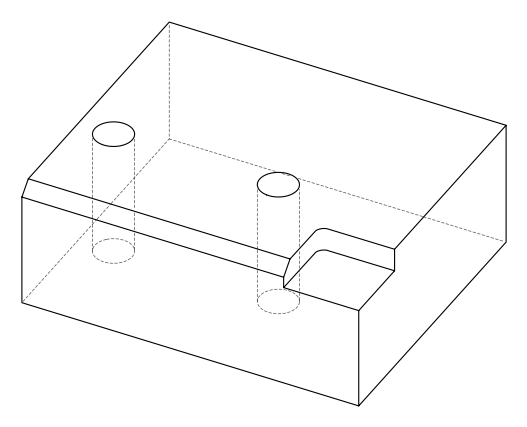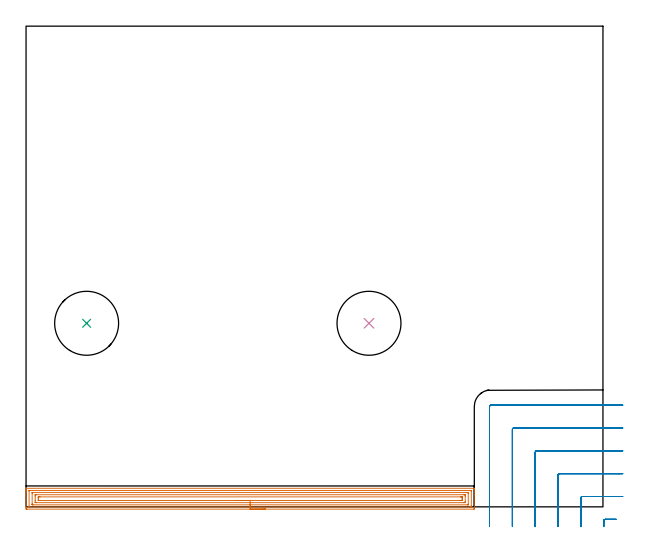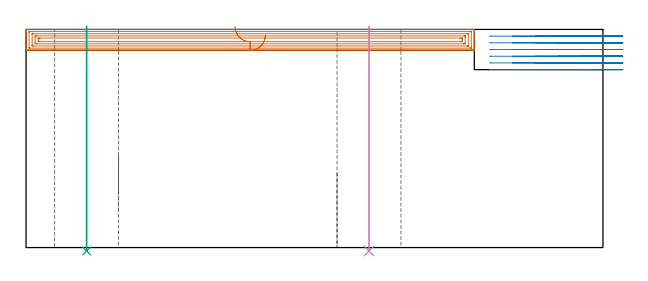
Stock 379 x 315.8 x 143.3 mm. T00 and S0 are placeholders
(PLAN: 4 operations, 2 tool changes, 20.8 min)
(1 AREA_MILL | FG_CHAMFER_SURFACE | UGT0205_001 | 12.07 min | 28288 mm3)
(2 MILL_CORNER_NOTCH_RECTANGULAR | CORNER_NOTCH_RECTANGULAR | UGT0201_136 | Follow Part, ap 5, ae 75% | 7.5 min | 169990 mm3)
(3 INDEXABLE_INSERT_DRILL_THROUGH_HOLE_FROM_SOLID | STEP1HOLE | NXT0302_036 | 0.59 min | 198465 mm3)
(4 INDEXABLE_INSERT_DRILL_THROUGH_HOLE_FROM_SOLID_1 | STEP1HOLE_1 | NXT0302_036 | 0.59 min | 198470 mm3)
(TOOL UGT0205_001 | Chamfer Mill 20 x 3 x 45 deg. | D20 FL50 Z2)
(TOOL UGT0201_136 | Carbide End Mill 20.0 | D20 FL30 Z4)
(TOOL NXT0302_036 | Index. Insert Drill 42mm [880-D4200L50-05] | D42 PA176 FL210 Z2)
(OP 1 AREA_MILL)
G17 G21 G94 G90
T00 M6
G54
G17 G0 G90 X157.25 Y-1.5 S1061 M3
G43 Z153.3 H0
Z139.6
G94 G1 X157.212 Z138.728 F250.
X157.098 Z137.864
X156.909 Z137.012
X156.647 Z136.18
X156.313 Z135.374
X155.91 Z134.6
X155.442 Z133.864
X154.91 Z133.172
X154.321 Z132.529
X153.678 Z131.94
X152.986 Z131.408
X152.25 Z130.94
X151.476 Z130.537
X150.67 Z130.203
X149.838 Z129.941
X148.986 Z129.752
X148.122 Z129.638
X147.25 Z129.6
X0.628
X0.029 Y-1.494 Z129.604
X0.007 Y-1.492 Z129.606
X0.003 Y-0.896 Z130.201
X0. Y-0.27 Z130.828
Y8.919 Z140.014
Y10.344 Z141.44
Y10.704 Z141.799
Y11.425 Z142.524
Y11.712 Z142.812
X0.003 Y12.137 Z143.229
X0.006 Y12.181 Z143.272
X0.009 Y12.197 Z143.288
X0.181 Y12.2 Z143.3
X294.319
X294.49 Y12.197 Z143.288
X294.493 Y12.139 Z143.23
X294.5 Y11.712 Z142.812
Y11.425 Z142.525
Y10.704 Z141.799
Y9.451 Z140.548
Y8.027 Z139.123
Y-0.896 Z130.201
X294.498 Y-1.164 Z129.933
X294.49 Y-1.492 Z129.606
X294.162 Y-1.499 Z129.599
X147.25 Y-1.5 Z129.6
Y-0.086 Z131.014
X2.334 Y-0.085 Z131.015
X2.17 Y-0.083 Z131.017
X2.062 Y-0.079 Z131.021
X2.009 Y-0.074 Z131.026
X2.006 Y-0.062 Z131.038
X2.003 Y-0.004 Z131.096
X2. Y0.411 Z131.511
Y10.226 Z141.326
X2.003 Y10.704 Z141.804
X2.006 Y10.755 Z141.855
X2.009 Y10.775 Z141.875
X2.089 Y10.779 Z141.879
X2.252 Y10.784 Z141.884
X2.334 Y10.786 Z141.886
X2.416
X292.166 Y10.785 Z141.885
X292.33 Y10.783 Z141.883
X292.438 Y10.779 Z141.879
X292.491 Y10.774 Z141.874
X292.494 Y10.762 Z141.862
X292.497 Y10.704 Z141.804
X292.5 Y10.289 Z141.389
Y0.474 Z131.574
X292.497 Y-0.004 Z131.096
X292.494 Y-0.055 Z131.045
X292.491 Y-0.075 Z131.025
X292.411 Y-0.079 Z131.021
X292.248 Y-0.084 Z131.016
X292.166 Y-0.086 Z131.014
X292.084
X147.25
Y1.328 Z132.428
X4.656 Y1.329 Z132.429
X4.204 Y1.332 Z132.432
X4.054 Y1.335 Z132.435
X4.01 Y1.339 Z132.439
X4.005 Y1.442 Z132.542
X4.002 Y1.577 Z132.677
X4. Y1.781 Z132.881
Y1.984 Z133.084
Y8.919 Z140.019
X4.002 Y9.121 Z140.221
X4.01 Y9.325 Z140.425
X4.015 Y9.365 Z140.465
X4.035 Y9.367 Z140.467
X4.091 Y9.37 Z140.47
X4.204 Y9.371 Z140.471
X4.645
X289.844
X290.296 Y9.368 Z140.468
X290.446 Y9.364 Z140.464
X290.49 Y9.36 Z140.46
X290.495 Y9.258 Z140.358
X290.498 Y9.123 Z140.223
X290.5 Y8.919 Z140.019
Y8.716 Z139.816
Y1.781 Z132.881
X290.498 Y1.579 Z132.679
X290.49 Y1.374 Z132.474
X290.485 Y1.334 Z132.434
X290.465 Y1.332 Z132.432
X290.409 Y1.33 Z132.43
X290.296 Y1.329 Z132.429
X289.855 Y1.328 Z132.428
X147.25
Y2.743 Z133.843
X6.816
X6.053 Y2.749 Z133.849
X6.015
X6.01 Y2.792 Z133.892
X6.005 Y2.901 Z134.001
X6.002 Y3.12 Z134.22
X6. Y4.458 Z135.558
Y7.126 Z138.226
X6.002 Y7.577 Z138.677
X6.006 Y7.798 Z138.898
X6.01 Y7.908 Z139.008
X6.016 Y7.951 Z139.051
X6.067 Y7.952 Z139.052
X6.886 Y7.957 Z139.057
X6.956
X287.684
X288.447 Y7.951 Z139.051
X288.485 Y7.95 Z139.05
X288.49 Y7.908 Z139.008
X288.495 Y7.799 Z138.899
X288.498 Y7.58 Z138.68
X288.5 Y7.143 Z138.243
Y3.573 Z134.673
X288.498 Y3.123 Z134.223
X288.494 Y2.902 Z134.002
X288.49 Y2.792 Z133.892
X288.484 Y2.749 Z133.849
X288.433 Y2.748 Z133.848
X287.614 Y2.743 Z133.843
X287.544
X147.25
Y4.157 Z135.257
X8.975
X8.674 Y4.158 Z135.258
X8.077 Y4.161 Z135.261
X8.028 Y4.164 Z135.264
X8.01 Y4.172 Z135.272
X8.004 Y4.234 Z135.334
X8.002 Y4.458 Z135.558
X8. Y5.13 Z136.23
Y6.023 Z137.123
X8.001 Y6.242 Z137.342
X8.003 Y6.41 Z137.51
X8.007 Y6.494 Z137.594
X8.009 Y6.53 Z137.63
X8.072 Y6.536 Z137.636
X8.375 Y6.54 Z137.64
X8.674 Y6.542 Z137.642
X9.267 Y6.543 Z137.643
X285.525
X285.826 Y6.542 Z137.642
X286.423 Y6.539 Z137.639
X286.472 Y6.536 Z137.636
X286.49 Y6.528 Z137.628
X286.496 Y6.466 Z137.566
X286.498 Y6.242 Z137.342
X286.5 Y5.57 Z136.67
Y4.677 Z135.777
X286.499 Y4.458 Z135.558
X286.497 Y4.289 Z135.389
X286.493 Y4.206 Z135.306
X286.491 Y4.17 Z135.27
X286.428 Y4.164 Z135.264
X286.125 Y4.159 Z135.259
X285.826 Y4.158 Z135.258
X285.233 Y4.157 Z135.257
X147.25
X146.378 Z135.295
X145.514 Z135.409
X144.662 Z135.598
X143.83 Z135.86
X143.024 Z136.194
X142.25 Z136.597
X141.514 Z137.065
X140.822 Z137.596
X140.179 Z138.186
X139.59 Z138.829
X139.058 Z139.521
X138.59 Z140.257
X138.187 Z141.031
X137.853 Z141.837
X137.591 Z142.669
X137.402 Z143.52
X137.288 Z144.385
X137.25 Z145.257
G0 Z153.3
M5
M2
(OP 2 MILL_CORNER_NOTCH_RECTANGULAR)
G17 G21 G94 G90
T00 M6
G54
G17 G0 G90 X387.724 Y-8.2 S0 M3
G43 Z153.3 H0
Z138.9
G94 G1 X384.724 F250.
X380.494
G3 X379.5 Y-9.194 R1.
G1 Y-9.987
Y-12.987
G0 Z153.3
X392. Y6.8
Z138.9
G1 X389.
X365.494 F500.
G3 X364.5 Y5.806 R1.
G1 Y-10.
Y-13. F250.
G0 Z153.3
X392. Y21.8
Z138.9
G1 X389.
X350.495 F500.
G3 X349.5 Y20.805 R1.
G1 Y-10.
Y-13. F250.
G0 Z153.3
X392. Y36.8
Z138.9
G1 X389.
X335.495 F500.
G3 X334.5 Y35.805 R1.
G1 Y-10.
Y-13. F250.
G0 Z153.3
X392. Y51.8
Z138.9
G1 X389.
X320.495 F500.
G3 X319.5 Y50.805 R1.
G1 Y-10.
Y-13. F250.
G0 Z153.3
X392. Y66.8
Z138.9
G1 X389.
X305.5 F500.
G3 X304.5 Y65.8 R1.
G1 Y-10.
Y-13. F250.
G0 Z153.3
X387.724 Y-8.2
Z134.5
G1 X384.724
X380.494
G3 X379.5 Y-9.194 R1.
G1 Y-9.987
Y-12.987
G0 Z153.3
X392. Y6.8
Z134.5
G1 X389.
X365.494 F500.
G3 X364.5 Y5.806 R1.
G1 Y-10.
Y-13. F250.
G0 Z153.3
X392. Y21.8
Z134.5
G1 X389.
X350.495 F500.
G3 X349.5 Y20.805 R1.
G1 Y-10.
Y-13. F250.
G0 Z153.3
X392. Y36.8
Z134.5
G1 X389.
X335.495 F500.
G3 X334.5 Y35.805 R1.
G1 Y-10.
Y-13. F250.
G0 Z153.3
X392. Y51.8
Z134.5
G1 X389.
X320.495 F500.
G3 X319.5 Y50.805 R1.
G1 Y-10.
Y-13. F250.
G0 Z153.3
X392. Y66.8
Z134.5
G1 X389.
X305.5 F500.
G3 X304.5 Y65.8 R1.
G1 Y-10.
Y-13. F250.
G0 Z153.3
X387.724 Y-8.2
Z130.1
G1 X384.724
X380.494
G3 X379.5 Y-9.194 R1.
G1 Y-9.987
Y-12.987
G0 Z153.3
X392. Y6.8
Z130.1
G1 X389.
X365.494 F500.
G3 X364.5 Y5.806 R1.
G1 Y-10.
Y-13. F250.
G0 Z153.3
X392. Y21.8
Z130.1
G1 X389.
X350.495 F500.
G3 X349.5 Y20.805 R1.
G1 Y-10.
Y-13. F250.
G0 Z153.3
X392. Y36.8
Z130.1
G1 X389.
X335.495 F500.
G3 X334.5 Y35.805 R1.
G1 Y-10.
Y-13. F250.
G0 Z153.3
X392. Y51.8
Z130.1
G1 X389.
X320.495 F500.
G3 X319.5 Y50.805 R1.
G1 Y-10.
Y-13. F250.
G0 Z153.3
X392. Y66.8
Z130.1
G1 X389.
X305.5 F500.
G3 X304.5 Y65.8 R1.
G1 Y-10.
Y-13. F250.
G0 Z153.3
X387.724 Y-8.2
Z125.7
G1 X384.724
X380.494
G3 X379.5 Y-9.194 R1.
G1 Y-9.987
Y-12.987
G0 Z153.3
X392. Y6.8
Z125.7
G1 X389.
X365.494 F500.
G3 X364.5 Y5.806 R1.
G1 Y-10.
Y-13. F250.
G0 Z153.3
X392. Y21.8
Z125.7
G1 X389.
X350.495 F500.
G3 X349.5 Y20.805 R1.
G1 Y-10.
Y-13. F250.
G0 Z153.3
X392. Y36.8
Z125.7
G1 X389.
X335.495 F500.
G3 X334.5 Y35.805 R1.
G1 Y-10.
Y-13. F250.
G0 Z153.3
X392. Y51.8
Z125.7
G1 X389.
X320.495 F500.
G3 X319.5 Y50.805 R1.
G1 Y-10.
Y-13. F250.
G0 Z153.3
X392. Y66.8
Z125.7
G1 X389.
X305.5 F500.
G3 X304.5 Y65.8 R1.
G1 Y-10.
Y-13. F250.
G0 Z153.3
X387.724 Y-8.2
Z121.3
G1 X384.724
X380.494
G3 X379.5 Y-9.194 R1.
G1 Y-9.987
Y-12.987
G0 Z153.3
X392. Y6.8
Z121.3
G1 X389.
X365.494 F500.
G3 X364.5 Y5.806 R1.
G1 Y-10.
Y-13. F250.
G0 Z153.3
X392. Y21.8
Z121.3
G1 X389.
X350.495 F500.
G3 X349.5 Y20.805 R1.
G1 Y-10.
Y-13. F250.
G0 Z153.3
X392. Y36.8
Z121.3
G1 X389.
X335.495 F500.
G3 X334.5 Y35.805 R1.
G1 Y-10.
Y-13. F250.
G0 Z153.3
X392. Y51.8
Z121.3
G1 X389.
X320.495 F500.
G3 X319.5 Y50.805 R1.
G1 Y-10.
Y-13. F250.
G0 Z153.3
X392. Y66.8
Z121.3
G1 X389.
X305.5 F500.
G3 X304.5 Y65.8 R1.
G1 Y-10.
Y-13. F250.
G0 Z153.3
X387.724 Y-8.2
Z116.9
G1 X384.724
X380.494
G3 X379.5 Y-9.194 R1.
G1 Y-9.987
Y-12.987
G0 Z153.3
X392. Y6.8
Z116.9
G1 X389.
X365.494 F500.
G3 X364.5 Y5.806 R1.
G1 Y-10.
Y-13. F250.
G0 Z153.3
X392. Y21.8
Z116.9
G1 X389.
X350.495 F500.
G3 X349.5 Y20.805 R1.
G1 Y-10.
Y-13. F250.
G0 Z153.3
X392. Y36.8
Z116.9
G1 X389.
X335.495 F500.
G3 X334.5 Y35.805 R1.
G1 Y-10.
Y-13. F250.
G0 Z153.3
X392. Y51.8
Z116.9
G1 X389.
X320.495 F500.
G3 X319.5 Y50.805 R1.
G1 Y-10.
Y-13. F250.
G0 Z153.3
X392. Y66.8
Z116.9
G1 X389.
X305.5 F500.
G3 X304.5 Y65.8 R1.
G1 Y-10.
Y-13. F250.
G0 Z153.3
M5
M2
(OP 3 INDEXABLE_INSERT_DRILL_THROUGH_HOLE_FROM_SOLID)
G17 G21 G94 G90
T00 M6
G54
G17 G0 G90 X39.8 Y120.6 S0 M3
G43 Z153.3 H1
G94 G81 G98 Z-2.233 F250. R145.3
G80
M5
M2
(OP 4 INDEXABLE_INSERT_DRILL_THROUGH_HOLE_FROM_SOLID_1)
G17 G21 G94 G90
T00 M6
G54
G17 G0 G90 X225.3 Y120.6 S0 M3
G43 Z153.3 H1
G94 G81 G98 Z-2.233 F250. R145.3
G80
M5
M2
